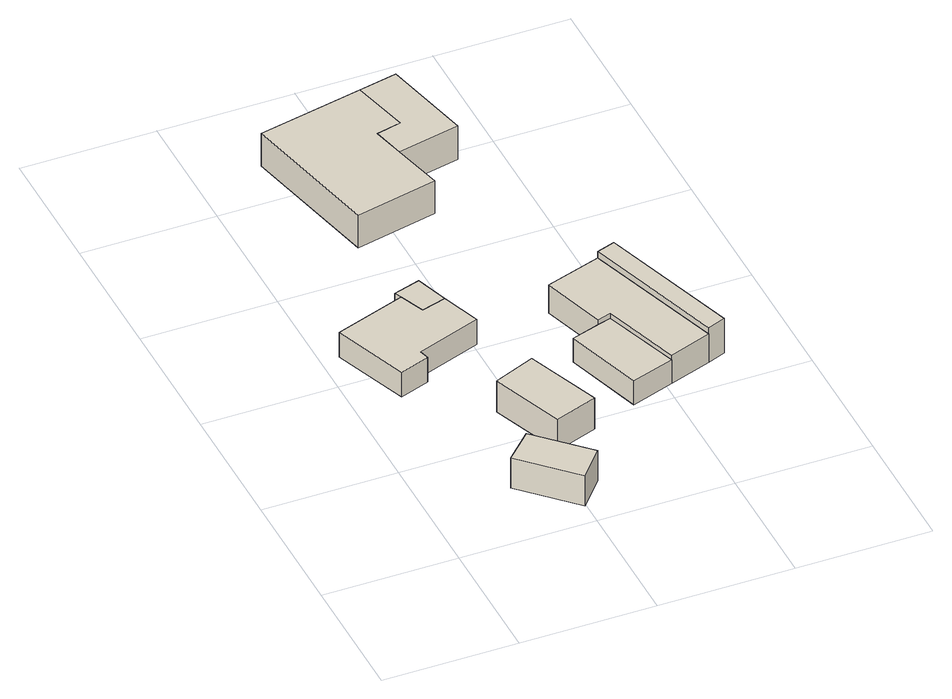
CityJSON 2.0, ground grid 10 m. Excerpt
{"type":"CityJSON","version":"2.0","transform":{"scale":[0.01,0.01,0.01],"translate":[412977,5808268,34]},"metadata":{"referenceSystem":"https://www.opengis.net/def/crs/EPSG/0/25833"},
"CityObjects":{
"building1":{"type":"Building","attributes":{"Gemeindeschluessel":"11000009","BezugspunktDach":"2200","function":"31001_1010","measuredHeight":2.53,"storeysAboveGround":1},"address":[{"country":"Germany","locality":"Berlin","thoroughfareNumber":"18 (11)","thoroughfareName":"Triglawstraße"}],"geometry":[{"type":"Solid","lod":"1","boundaries":[[[[0,1,2,3]],[[4,5,6,7]],[[4,7,3,2]],[[5,4,2,1]],[[6,5,1,0]],[[7,6,0,3]]]]}]},
"building2":{"type":"Building","attributes":{"Gemeindeschluessel":"11000009","BezugspunktDach":"2200","function":"31001_1010","measuredHeight":2.1,"storeysAboveGround":1},"address":[{"country":"Germany","locality":"Berlin","thoroughfareNumber":"18 (7)","thoroughfareName":"Triglawstraße"}],"geometry":[{"type":"Solid","lod":"1","boundaries":[[[[8,9,10,11,12,13,14,15]],[[16,17,18,19,20,21,22,23]],[[16,23,15,14]],[[17,16,14,13]],[[18,17,13,12]],[[19,18,12,11]],[[20,19,11,10]],[[21,20,10,9]],[[22,21,9,8]],[[23,22,8,15]]]]}]},
"building3":{"type":"Building","attributes":{"Gemeindeschluessel":"11000009","BezugspunktDach":"2200","function":"31001_1010","measuredHeight":2.64,"storeysAboveGround":1},"address":[{"country":"Germany","locality":"Berlin","thoroughfareNumber":"18 (10)","thoroughfareName":"Triglawstraße"}],"geometry":[{"type":"Solid","lod":"1","boundaries":[[[[24,25,26,27]],[[28,29,30,31]],[[28,31,27,26]],[[29,28,26,25]],[[30,29,25,24]],[[31,30,24,27]]]]}]},
"building4":{"type":"Building","attributes":{"Gemeindeschluessel":"11000009","BezugspunktDach":"2200","function":"51009_1610","measuredHeight":2.05,"storeysAboveGround":0},"address":[{"country":"Germany","locality":"Berlin"}],"geometry":[{"type":"Solid","lod":"1","boundaries":[[[[14,13,12,32,33]],[[34,35,36,37,38]],[[34,38,33,32]],[[35,34,32,12]],[[36,35,12,13]],[[37,36,13,14]],[[38,37,14,33]]]]}]},
"building5":{"type":"Building","attributes":{"Gemeindeschluessel":"11000009","BezugspunktDach":"2200","function":"31001_1010","measuredHeight":2.75,"storeysAboveGround":1},"address":[{"country":"Germany","locality":"Berlin","thoroughfareNumber":"18","thoroughfareName":"Triglawstraße"}],"geometry":[{"type":"Solid","lod":"1","boundaries":[[[[39,40,41,42,43,44,45]],[[46,47,48,49,50,51,52]],[[46,52,45,44]],[[47,46,44,43]],[[48,47,43,42]],[[49,48,42,41]],[[50,49,41,40]],[[51,50,40,39]],[[52,51,39,45]]]]}]},
"building6":{"type":"Building","attributes":{"Gemeindeschluessel":"11000009","BezugspunktDach":"2200","function":"31001_2000","measuredHeight":2,"storeysAboveGround":1},"address":[{"country":"Germany","locality":"Berlin","thoroughfareNumber":"18 (9)","thoroughfareName":"Triglawstraße"}],"geometry":[{"type":"Solid","lod":"1","boundaries":[[[[53,54,55,56,57]],[[58,59,60,61,62]],[[58,62,57,56]],[[59,58,56,55]],[[60,59,55,54]],[[61,60,54,53]],[[62,61,53,57]]]]}]},
"building7":{"type":"Building","attributes":{"Gemeindeschluessel":"11000009","BezugspunktDach":"2200","function":"31001_1010","measuredHeight":2.39,"storeysAboveGround":1},"address":[{"country":"Germany","locality":"Berlin","thoroughfareNumber":"18 (8)","thoroughfareName":"Triglawstraße"}],"geometry":[{"type":"Solid","lod":"1","boundaries":[[[[63,64,65,66,67,68]],[[69,70,60,59,58,71]],[[69,71,68,67]],[[70,69,67,66]],[[60,70,66,65]],[[59,60,65,64]],[[58,59,64,63]],[[71,58,63,68]]]]}]},
"building8":{"type":"Building","attributes":{"Gemeindeschluessel":"11000009","BezugspunktDach":"2200","function":"51009_1610","measuredHeight":2.84,"storeysAboveGround":0},"address":[{"country":"Germany","locality":"Berlin"}],"geometry":[{"type":"Solid","lod":"1","boundaries":[[[[41,72,73,44,43,42]],[[74,75,76,77,78,79]],[[74,79,42,43]],[[75,74,43,44]],[[76,75,44,73]],[[77,76,73,72]],[[78,77,72,41]],[[79,78,41,42]]]]}]},
"building9":{"type":"Building","attributes":{"Gemeindeschluessel":"11000009","BezugspunktDach":"2200","function":"51009_1610","measuredHeight":2.92,"storeysAboveGround":0},"address":[{"country":"Germany","locality":"Berlin"}],"geometry":[{"type":"Solid","lod":"1","boundaries":[[[[80,81,82,83]],[[84,85,70,69]],[[84,69,83,82]],[[85,84,82,81]],[[70,85,81,80]],[[69,70,80,83]]]]}]}
},
"vertices":[
[957,95,369],[1144,312,369],[783,670,369],[582,471,369],[783,670,115],[1144,312,115],[957,95,115],[582,471,115],
[309,1654,327],[531,1731,327],[512,1801,327],[994,1971,327],[889,2263,327],[704,2208,327],[629,2394,327],[100,2211,327],[629,2394,118],[704,2208,118],[889,2263,118],[994,1971,118],[512,1801,118],[531,1731,118],[309,1654,118],[100,2211,118],
[1033,720,375],[1348,832,375],[1136,1388,375],[826,1261,375],[1136,1388,112],[1348,832,112],[1033,720,112],[826,1261,112],
[807,2508,327],[606,2446,327],[807,2508,122],[889,2263,122],[704,2208,122],[629,2394,122],[606,2446,122],
[705,3274,357],[1320,3412,357],[1228,3792,357],[1171,4029,357],[1358,4075,357],[1255,4505,357],[466,4340,357],[1255,4505,82],[1358,4075,82],[1171,4029,82],[1228,3792,82],[1320,3412,82],[705,3274,82],[466,4340,82],
[1724,1038,249],[2046,1145,249],[1850,1719,249],[1752,1689,249],[1538,1621,249],[1752,1689,49],[1850,1719,49],[2046,1145,49],[1724,1038,49],[1538,1621,49],
[1752,1689,288],[1850,1719,288],[2046,1145,288],[2362,1255,288],[2013,2300,288],[1600,2166,288],[2013,2300,49],[2362,1255,49],[1600,2166,49],
[1695,3891,357],[1542,4565,357],[1358,4075,73],[1255,4505,73],[1542,4565,73],[1695,3891,73],[1228,3792,73],[1171,4029,73],
[2362,1255,341],[2496,1305,341],[2152,2347,341],[2013,2300,341],[2152,2347,49],[2496,1305,49]
]}
